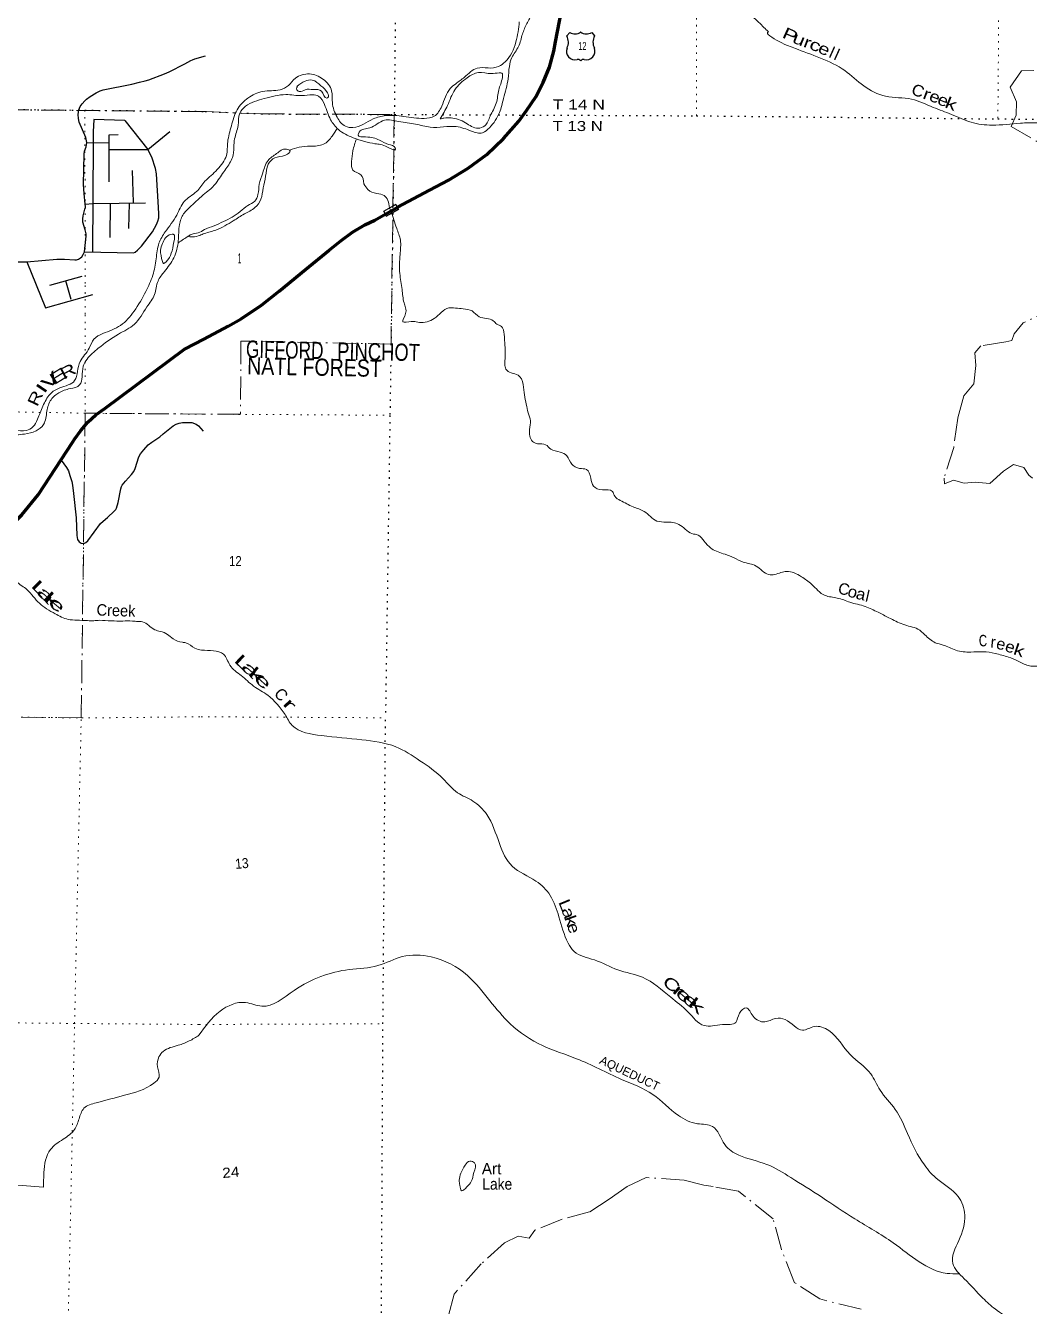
# Model space of a CAD drawing. Header units: feet. Extents: x -252658 to 9, y -366365 to -181930.
# Drawn here: x -160663 to -143143, y -330420 to -308076 of the extents above; entities that cross this region are included whole.
import ezdxf
from ezdxf.enums import TextEntityAlignment as Align

# ---------------------------------------------------------------- set-up
doc = ezdxf.new("R2010")
doc.units = ezdxf.units.FT
doc.header["$LTSCALE"] = 80
doc.linetypes.add('DOT_DASHED', pattern=[7.7, 5, -1.2, 0.3, -1.2])
doc.linetypes.add('DOTTED', pattern=[1.5, 0.3, -1.2])
for name, color, linetype, lineweight in [('16', 7, 'Continuous', 25), ('20', 7, 'Continuous', 70), ('29', 7, 'Continuous', 25), ('39', 7, 'Continuous', 13), ('44', 7, 'DOT_DASHED', 13), ('57', 7, 'Continuous', 13), ('6', 7, 'DOTTED', 25), ('7', 7, 'DOTTED', 13)]:
    doc.layers.add(name, color=color, linetype=linetype, lineweight=lineweight)
doc.layers.add('41', color=7, linetype='Continuous')

msp = doc.modelspace()

# ---------------------------------------------------------------- linework, layer by layer
at = {"layer": '16'}
for p, q in [((-151217.89, -308255.68), (-151166.58, -308196.92)), ((-150974.82, -308190.95), (-150975.1, -308191.15)), ((-150782.73, -308196.83), (-150731.34, -308255.68))]:
    msp.add_line(p, q, dxfattribs=at)
for centre, radius, start, end in [((-151410.87, -308366.31), 222.05, 332.97043, 29.75871), ((-151075.5, -308039.26), 182.07, 239.97227, 303.45418), ((-150873.72, -308039.76), 181.52, 236.33975, 300.08743), ((-150873.73, -308039.26), 182.07, 236.54582, 236.59441), ((-150538.37, -308366.31), 222.05, 150.24129, 207.02957), ((-151071.68, -308521.21), 151.42, 159.09177, 283.81923), ((-150877.56, -308521.21), 151.42, 256.18077, 20.90823)]:
    msp.add_arc(centre, radius, start, end, dxfattribs=at)
for centre, major_axis, start_param, end_param in [((-151016.34, -308720.03), (-19.56, 51.67), 4.95877769, 6.28318531), ((-150932.89, -308720.03), (19.56, 51.67), 0, 1.32637542)]:
    msp.add_ellipse(centre, major_axis=major_axis, ratio=0.929097, start_param=start_param, end_param=end_param, dxfattribs=at)
at = {"layer": '20'}
for points in [[(-157553.68, -313548.48), (-157127.74, -313317.17), (-156902.5, -313189.79), (-156543.22, -312955.13), (-156238.33, -312709.23), (-155777.21, -312328.07), (-155364.45, -311994.85), (-155163.1, -311831.22), (-154959.17, -311679.82), (-154740.54, -311550.58), (-154567.69, -311468.76), (-154169.47, -311243.05), (-153614.54, -310949.44), (-153282.75, -310770.38), (-152937.31, -310563.57), (-152615.38, -310321.78), (-152320.49, -310047.67), (-152055.87, -309744.24), (-151919.1, -309558.56), (-151760.19, -309320.09), (-151627.07, -309066.32), (-151521.21, -308800.02), (-151443.77, -308524.11), (-151411.87, -308358.72), (-151181.34, -307147.52)], [(-165166, -320028.55), (-165117.15, -319968.32), (-164328.25, -319296.3), (-161501.44, -317274.1), (-161052.82, -316928.35), (-160729.72, -316612.47), (-160441.41, -316264.55), (-159839.78, -315339.33), (-159809.49, -315290.39), (-159699.33, -315136.88), (-159573.72, -314995.73), (-159434.04, -314868.49), (-159281.83, -314756.54), (-157889.88, -313722.3), (-157553.68, -313548.48)]]:
    msp.add_lwpolyline(points, dxfattribs=at)
at = {"layer": '29'}
for p, q in [((-158930.03, -309733), (-159473.2, -309714.78)), ((-158930.03, -309733), (-158527.4, -310235.52)), ((-159591.31, -310117.03), (-159210.12, -310118.57)), ((-158780.22, -311162.15), (-158795.69, -310601.09)), ((-159185.24, -311174.56), (-159189.97, -311773.59)), ((-158852.48, -311171.55), (-158866.48, -311612.61)), ((-159634.43, -312024.19), (-158780.24, -312039.72)), ((-159682.22, -312454.82), (-160248.24, -312610.82)), ((-159866.48, -312854.79), (-159961.2, -312527.83))]:
    msp.add_line(p, q, dxfattribs=at)
for points in [[(-158159.44, -308879.53), (-157885.1, -308745.47), (-157778.54, -308684.24), (-157750.05, -308670.51), (-157711.01, -308655.73), (-157521.08, -308600.84)], [(-159591.31, -310117.03), (-159611.31, -310030.22), (-159725.26, -309759.97), (-159741.61, -309696.63), (-159744.26, -309629.06), (-159732.12, -309543.56), (-159708.38, -309489.71), (-159676.71, -309440.1), (-159630.3, -309386.26), (-159630.3, -309386.26), (-159600.76, -309360.92), (-159534.27, -309312.37), (-159429.83, -309249.02), (-159362.28, -309215.24), (-159309.54, -309198.35), (-158807.3, -309094.89), (-158674.35, -309065.33), (-158575.68, -309041.06), (-158511.86, -309020.99), (-158239.63, -308915.43), (-158159.44, -308879.53)], [(-159473.2, -309714.78), (-159486.2, -309927.11), (-159481.06, -310117.47), (-159497.84, -312026.8)], [(-159620.83, -311193.05), (-159642.97, -311005.67), (-159653.52, -310847.32), (-159640.86, -310317.37), (-159632.42, -310266.7), (-159607.09, -310188.58), (-159591.31, -310117.03)], [(-159049.98, -309983.77), (-159209.83, -309984.33), (-159211.57, -310801.77)], [(-159210.37, -310238.83), (-158527.4, -310235.52), (-158147.1, -309924.5)], [(-158780.24, -312039.72), (-158750.32, -312029.68), (-158710.22, -311995.9), (-158639.53, -311922), (-158449.61, -311672.86), (-158376.8, -311544.07), (-158353.58, -311487.06), (-158339.88, -311427.95), (-158336.7, -311360.38), (-158344.1, -311250.59), (-158379.97, -310661.52), (-158394.74, -310566.51), (-158458.05, -310372.27), (-158527.4, -310235.52)], [(-159634.43, -312024.19), (-159603.93, -311747.82), (-159605.51, -311706.64), (-159622.39, -311641.19), (-159662.49, -311503.96), (-159664.6, -311483.89), (-159664.6, -311449.06), (-159658.26, -311392.05), (-159630.83, -311278.04), (-159618.7, -311248.48), (-159616.06, -311233.7), (-159620.83, -311193.05)], [(-159620.83, -311193.05), (-159489.93, -311177.32), (-158571.77, -311169.01)], [(-160643.25, -312194.49), (-160119.35, -312150.03), (-159984.3, -312152.14), (-159802.82, -312162.7), (-159775.38, -312160.59), (-159737.4, -312150.03), (-159703.64, -312128.92), (-159682.53, -312109.91), (-159657.21, -312069.8), (-159634.43, -312024.19)], [(-160862.17, -312196.48), (-160643.25, -312194.49)], [(-160643.25, -312194.49), (-160314.16, -312997.24), (-159491.21, -312768.15)], [(-160039.71, -315659.09), (-159947.89, -315782.64), (-159915.18, -315845.98), (-159889.86, -315921.99), (-159858.2, -316027.56), (-159842.38, -316090.9), (-159825.5, -316238.7), (-159779.07, -316665.19), (-159770.63, -316969.23), (-159757.96, -317041.02), (-159728.42, -317083.24), (-159692.54, -317104.37), (-159648.23, -317108.58), (-159610.24, -317093.81), (-159576.48, -317066.35), (-159352.79, -316762.32), (-159310.58, -316720.1), (-159230.4, -316656.75), (-159116.44, -316546.96), (-159089, -316515.29), (-159076.34, -316492.07), (-159048.91, -316394.94), (-159002.49, -316158.46), (-158989.82, -316118.36), (-158975.05, -316093.02), (-158918.08, -316023.34), (-158812.56, -315905.1), (-158775.62, -315854.44), (-158749.25, -315799.53), (-158685.95, -315596.84), (-158656.39, -315546.18), (-158601.53, -315478.6), (-158521.33, -315392.05), (-158462.26, -315343.48), (-158318.76, -315250.58), (-158259.67, -315199.9), (-158086.63, -315060.55), (-158034.91, -315031.02), (-157984.26, -315012.01), (-157925.17, -315001.46), (-157854.5, -314997.21), (-157760.57, -315001.46), (-157685.67, -315026.77), (-157642.4, -315060.57), (-157564.69, -315148.65)]]:
    msp.add_lwpolyline(points, dxfattribs=at)
at = {"layer": '39'}
msp.add_lwpolyline([(-165858.74, -327676.44), (-165232.52, -327791.29), (-164448.31, -328017.82), (-160348.84, -328337.08)], dxfattribs=at)
for points in [[(-150536.4, -305783.96), (-150715.21, -305745.91), (-150904.09, -305667.63), (-151048.72, -305687.88), (-151193.3, -305766.47), (-151303.68, -305935.54), (-151424.09, -306136.8), (-151502.35, -306267.63), (-151612.75, -306404.51), (-151628.72, -306553.38), (-151761.21, -306702.36), (-151857.51, -306903.6), (-151861.34, -307199.3), (-151869.26, -307386.38), (-151804.83, -307605.58), (-151726.37, -307788.55), (-151806.67, -307879.15), (-151915.04, -308040.17), (-151991.26, -308223.29), (-152059.43, -308440.6), (-152175.82, -308633.81), (-152219.91, -308790.75), (-152241.87, -309001.99), (-152322.01, -309346.03), (-152392.16, -309593.52), (-152564.75, -309857.19), (-152687.24, -309945.81), (-152882.12, -309915.82), (-153145.32, -309837.61), (-153370.31, -309843.86), (-153601.33, -309848.1), (-153856.49, -309794.02), (-154149.81, -309748.03), (-154400.93, -309726.14), (-154655.97, -309859.14), (-154840.74, -309933.74), (-154858.78, -309988.07), (-154728.19, -310018.12), (-154487.09, -310074.22), (-154326.33, -310148.49), (-154213.8, -310206.72), (-154207.76, -310232.87), (-154344.38, -310194.77), (-154565.39, -310136.65), (-154943.12, -310032.4), (-155204.37, -309887.81), (-155339.07, -309716.96), (-155445.71, -309453.55), (-155548.25, -309306.8), (-155654.73, -309284.77), (-155841.55, -309297.02), (-156118.78, -309279.17), (-156496.4, -309349.93), (-156823.76, -309480.98), (-156924.12, -309605.79), (-156954.12, -309817.03), (-157014.24, -310048.41), (-157028.21, -310199.29), (-157054.21, -310376.33), (-157166.58, -310573.56), (-157319.11, -310794.97), (-157427.51, -310921.8), (-157536.5, -311002.36)], [(-148170.48, -307704.92), (-148052.95, -307846.19), (-147919.99, -307968.47), (-147819.08, -308063.44), (-147735.98, -308147.73), (-147695.61, -308183.35)], [(-157535, -310790.32), (-157317.24, -310585.77), (-157158.69, -310340.22), (-157134.74, -310102.84), (-157070.63, -309825.19), (-156970.37, -309545.49), (-156781.66, -309340.14), (-156522.6, -309223.23), (-156221.29, -309194.78), (-156076.7, -309120.22), (-155952.23, -308993.38), (-155707.2, -308918.72), (-155472.1, -309009.02), (-155321.31, -309214.06), (-155307.12, -309421.23), (-155226.6, -309672.6), (-155081.86, -309831.38), (-154949.26, -309853.38), (-154593.79, -309704.19), (-154378.88, -309645.66), (-154063.48, -309661.46), (-153705.89, -309695.32), (-153529.13, -309656.93), (-153400.67, -309483.82), (-153250.21, -309173.91), (-153153.84, -309089.33), (-153003.24, -308976.55), (-152780.36, -308817.43), (-152591.53, -308815.24), (-152406.73, -308788.92), (-152294.29, -308710.36), (-152103.67, -308360.18), (-152045.64, -308008.11)], [(-142799.07, -309788.59), (-143007.57, -309773.55), (-143298.39, -309778.19), (-143791.92, -309811.97), (-144160.69, -309762.05), (-144502.97, -309623.93), (-144821.25, -309502), (-145199.6, -309359.7), (-145652.61, -309309.37), (-146034.77, -309126.92), (-146364.39, -308860.41), (-146788.5, -308643.64), (-147224.9, -308476.98), (-147513.08, -308351.17), (-147696.78, -308185.71), (-147694.29, -308185.1)], [(-153426.65, -309705.12), (-153298.23, -309467.64), (-153171.85, -309193.95), (-152955.03, -308986.56), (-152758.22, -308893.84), (-152537.23, -308913.75), (-152394.61, -308899.54), (-152350.41, -308905.53), (-152340.32, -308979.95), (-152404.47, -309197.26), (-152448.51, -309430.63), (-152554.84, -309658.04), (-152649.15, -309825.08), (-152765.63, -309867.43), (-152984.66, -309771.08), (-153237.83, -309684.82), (-153360.37, -309688.96), (-153426.65, -309705.12)], [(-155926.02, -309138.19), (-155785.46, -309043.51), (-155658.92, -309027.3), (-155508.19, -309123.71), (-155395.61, -309250.34), (-155387.53, -309332.8), (-155405.6, -309338.85), (-155498.08, -309220.26), (-155638.72, -309190.22), (-155783.36, -309194.38), (-155887.8, -309226.66), (-155932.02, -309178.42), (-155917.99, -309138.18)], [(-155226.47, -309870.38), (-155310.76, -310002.57), (-155463.34, -310145.53), (-155694.34, -310179.94), (-155889.19, -310198.23), (-156051.87, -310248.67)], [(-154757.15, -310837.63), (-154814.53, -310678.8), (-154948.52, -310599.88), (-154973.86, -310449.23), (-154950.87, -310258.67), (-154887.79, -310049.71)], [(-157540.87, -311632.94), (-157208.18, -311494.88), (-156917.01, -311319.61), (-156786.5, -311214.89), (-156664.01, -311138.33), (-156607.83, -311023.63), (-156583.84, -310842.57), (-156523.7, -310645.38), (-156431.43, -310430.06), (-156282.85, -310309.23), (-156108.13, -310230.62), (-156047.85, -310260.73), (-156124.14, -310333.22), (-156312.94, -310381.67), (-156427.37, -310494.42), (-156473.44, -310701.66), (-156515.5, -310908.88), (-156557.56, -311106.05), (-156659.92, -311250.98), (-156844.66, -311361.78), (-157037.43, -311480.64), (-157340.67, -311641.85), (-157541.22, -311701.16)], [(-157535, -310790.32), (-157680.04, -310971.24), (-157892.74, -311144.46), (-158025.01, -311381.88), (-158225.51, -311673.69), (-158335.73, -311872.88), (-158383.6, -312144.33), (-158443.49, -312431.89), (-158563.66, -312713.51), (-158770.11, -313057.59), (-159004.81, -313305.23), (-159315.97, -313448.47), (-159470.51, -313547.23), (-159552.67, -313704.16), (-159709.05, -313937.6), (-159757.04, -314110.55), (-159807.05, -314269.44), (-160066.01, -314394.5), (-160234.59, -314505.34), (-160360.87, -314714.6), (-160454.99, -314943.92), (-160535.17, -315076.72), (-160649.58, -315137.22), (-160850.46, -315131.52), (-161043.29, -315129.83), (-161242.05, -315204.54), (-161850.49, -315338.22), (-162272.2, -315421.34), (-162764.1, -315591.01), (-162928.78, -315617.41), (-163081.41, -315633.75), (-163296.24, -315710.49), (-163484.99, -315759.05), (-163806.39, -315743.5), (-164141.76, -315798.33), (-164394.73, -315897.25), (-164497.01, -316020.04), (-164579.12, -316213.15), (-164536.65, -316444.25), (-164361.57, -316703.27), (-164279.13, -316777.51), (-164236.84, -316863.88), (-164226.56, -317050.81), (-164280.57, -317227.79), (-164503.34, -317374.9), (-164507.36, -317376.92), (-164641.82, -317465.59), (-164820.44, -317586.5), (-165065.35, -317699.47), (-165213.87, -317792.19), (-165396.48, -317931.19), (-165635.37, -318042.15), (-165805.89, -318215.31), (-165819.91, -318243.47), (-166008.48, -318434.75), (-166207.05, -318662.23), (-166228.9, -318855.24), (-166105.98, -319170.64), (-166001.28, -319367.46), (-165890.61, -319526.08), (-165765.87, -319688.7), (-165675.28, -319847.35), (-165677.19, -319921.73), (-165739.66, -320023.9)], [(-157536.5, -311002.36), (-157774.13, -311222.66), (-157904.52, -311359.57), (-157976.6, -311546.64), (-157998.33, -311832.12), (-158074.29, -312125.73), (-158240.7, -312367.22), (-158350.97, -312532.24), (-158412.95, -312765.52), (-158545.24, -312982.84), (-158763.8, -313284.73), (-159042.78, -313458.07), (-159393.98, -313705.9), (-159590.59, -313895.19), (-159656.72, -314019.93), (-159676.58, -314200.87), (-159720.58, -314345.68), (-159885.21, -314408.27), (-160079.96, -314480.96), (-160218.4, -314601.8), (-160290.46, -314802.93), (-160348.42, -315032.19), (-160480.85, -315146.99), (-160681.64, -315201.6), (-160958.8, -315230.2), (-161121.46, -315262.63), (-161454.76, -315365.7), (-161677.63, -315434.42), (-161848.28, -315497.02), (-162264.04, -315519.82), (-162605.39, -315618.89), (-162818.18, -315715.73), (-163051.07, -315800.54), (-163384.39, -315889.54), (-163675.66, -315879.97), (-163968.98, -315828.2), (-164127.63, -315856.6), (-164306.26, -315963.44), (-164490.8, -316168.78), (-164514.63, -316385.92), (-164355.7, -316580.64), (-164142.48, -316821.51), (-164110.13, -316992.32), (-164176.13, -317215.56), (-164296.47, -317358.48), (-164515.24, -317493.52), (-164641.71, -317554.04), (-164794.2, -317684.95), (-165121.39, -317858.37), (-165410.34, -318090.02), (-165665.21, -318273.37), (-165763.44, -318428.32), (-165873.59, -318681.78), (-166021.8, -319025.77), (-165983.5, -319130.23), (-165798.33, -319429.44), (-165671.62, -319565.92), (-165560.9, -319758.71), (-165530.58, -319905.41), (-165538.55, -319957.68), (-165554.39, -320025.95)], [(-154308.63, -311252.02), (-154405.16, -311040.02), (-154533.34, -311005.29), (-154689.44, -310936.3), (-154757.15, -310837.63)], [(-142984.58, -319250.13), (-143164.02, -319240.3), (-143350.12, -319155.12), (-143506.26, -319094.16), (-143738.58, -319028.83), (-143953.03, -318999.71), (-144165.64, -319004.72), (-144428.2, -318971.36), (-144650.38, -318881.99), (-144788.56, -318841.19), (-144966.39, -318703.86), (-145088.24, -318604.93), (-145216.38, -318560.17), (-145352.56, -318519.38), (-145594.67, -318405.83), (-145784.73, -318310.59), (-146008.86, -318209.17), (-146275.23, -318135.65), (-146495.49, -318062.34), (-146709.86, -318017.17), (-146945.56, -317821.36), (-147123.41, -317690.05), (-147379.66, -317596.51), (-147480.04, -317618.11), (-147694.8, -317653.21), (-147912.68, -317503.65), (-148140.97, -317434.32), (-148297.04, -317359.32), (-148455.18, -317298.35), (-148687.35, -317202.92), (-148817.07, -317071.84), (-148926.86, -316964.94), (-149033.02, -316938.34), (-149262.87, -316776.68), (-149364.99, -316744.08), (-149479.27, -316737.52), (-149643.64, -316718.67), (-149867.44, -316551.02), (-150059.58, -316471.83), (-150283.65, -316358.36), (-150379.57, -316287.66), (-150421.26, -316201.16), (-150595.61, -316174.23), (-150753.73, -316109.25), (-150799.19, -315970.55), (-150874.65, -315817.65), (-150992.9, -315801.03), (-151130.9, -315724.1), (-151218.46, -315583.19), (-151332.45, -315516.41), (-151494.65, -315465.47), (-151586.52, -315386.75), (-151730.83, -315370.01), (-151814.87, -315329.47), (-151865.99, -315120.49), (-151851.21, -314968.02), (-151890.65, -314829.34), (-151924.03, -314682.66), (-151955.32, -314519.94), (-151980.49, -314335.16), (-152065.94, -314172.18), (-152186.09, -314135.48), (-152280.01, -314066.8), (-152297.65, -313982.41), (-152290.65, -313779.73), (-152296.07, -313657.27), (-152311.15, -313460.5), (-152358.62, -313323.79), (-152436.65, -313285.29), (-152500.53, -313224.77), (-152744.86, -313155.37), (-152870.72, -313054.41), (-153024.97, -313017.55), (-153157.26, -313002.87), (-153309.72, -313010.18), (-153438.55, -313107.91), (-153563.37, -313205.67), (-153818.29, -313250.62), (-153930.53, -313236.03), (-154076.97, -313243.37), (-154030.15, -313101.08), (-154057.29, -312910.28), (-154092.27, -312679.3), (-154131.01, -312398.12), (-154127.41, -312070.98), (-154122.15, -311816.1), (-154185.34, -311613.09), (-154287.12, -311311.75), (-154308.63, -311252.02)], [(-157540.87, -311632.94), (-157649.01, -311688.82), (-157773.51, -311721.18), (-157817.66, -311751.41), (-157755.38, -311763.37), (-157620.83, -311735), (-157541.22, -311701.16)], [(-158275.08, -312188.38), (-158305.45, -311991.43), (-158273.46, -311876.8), (-158131.05, -311717.76), (-158084.85, -311715.67), (-158072.63, -311848.32), (-158120.59, -312047.41), (-158212.79, -312200.33), (-158256.95, -312224.53), (-158275.08, -312188.38)], [(-157998.29, -311864.28), (-157903.96, -311803.82), (-157822.97, -311747.4)], [(-161441.82, -317163.18), (-161332.19, -317296.8), (-161264.53, -317405.27), (-161172.67, -317483.78), (-161086.6, -317512.18), (-160982.56, -317554.67), (-160876.82, -317665.29), (-160821.16, -317767.7), (-160731.32, -317848.21), (-160639.41, -317914.69), (-160529.71, -318035.35), (-160420, -318154), (-160296.16, -318250.67), (-160146.21, -318337.43), (-159920.13, -318434.52), (-159765.84, -318449.16), (-159583.45, -318455.91), (-159471.2, -318458.37), (-159373.72, -318448.97)], [(-159373.72, -318448.97), (-158966.28, -318463.19), (-158798.92, -318463.19), (-158704.33, -318470.47), (-158624.29, -318477.75), (-158405.99, -318616.09), (-158311.4, -318645.21), (-158187.69, -318696.18), (-158085.82, -318776.27), (-157925.74, -318834.52), (-157867.53, -318841.8), (-157707.44, -318936.45), (-157591.09, -318971.78)], [(-157591.09, -318971.78), (-157384.69, -318984.7), (-157209.1, -319040.6), (-157097.35, -319232.28), (-156897.81, -319415.97), (-156682.31, -319599.66), (-156434.88, -319759.38), (-156132.86, -320091.8)], [(-156132.86, -320091.8), (-156008.95, -320285.38), (-155498.05, -320460.81), (-154795.34, -320535.35), (-154201.57, -320657.2), (-153779.71, -320900.22), (-153376.56, -321213.46), (-153123.52, -321459.02), (-152855.53, -321604.16), (-152612.45, -321839.57), (-152393.87, -322342.25), (-152170.34, -322740.39), (-151754.65, -322999.45), (-151507.68, -323248.98), (-151354.26, -323622.37), (-151193.58, -324082.31), (-151090.38, -324228.01), (-150736, -324375.92), (-150325.58, -324550.46), (-149898.65, -324676.88), (-149401.38, -325027.15), (-149104.19, -325279.13), (-148820.98, -325520.93), (-148499.28, -325503.64), (-148267.83, -325465.45), (-148202.09, -325305.14), (-148086.72, -325213.64), (-147965.42, -325357.49), (-147763.32, -325455.8), (-147571.88, -325397.14), (-147403.24, -325416.72), (-147101.43, -325600.37), (-146897.89, -325537.8), (-146645.29, -325606.38), (-146271.22, -326025.95), (-145910.51, -326364.97), (-145750.23, -326645.91), (-145483.96, -326984.1), (-145268.68, -327406.3), (-144976.13, -327951.86), (-144741.27, -328207.32), (-144388.18, -328500.01), (-144272.53, -328826.82), (-144374.95, -329268.36), (-144481.05, -329671.66), (-144280.44, -329936.87), (-143953.9, -330277.59), (-143740.54, -330464.48), (-143432.91, -330672.31)], [(-157637.18, -325690.77), (-157267.32, -325269.87), (-156821.84, -325118.93), (-156539.05, -325183.75), (-155975.91, -324909.15), (-155014.04, -324543.52), (-154513.01, -324473.51), (-154089.59, -324318.35), (-153585.19, -324320.76), (-152949.05, -324648.11), (-152559.08, -325087.94), (-152202.94, -325489.26), (-151641.62, -325868.24), (-151046.81, -326098.7), (-150260.24, -326459.55), (-149713.97, -326723.77), (-149269.08, -327089.67), (-148936.76, -327233.36), (-148673.92, -327279.91), (-148457.7, -327597.54), (-148216.19, -327782.67), (-147727.25, -327941.81), (-147305.28, -328172.76), (-146771.73, -328511.28), (-146190.33, -328892.45), (-145518.84, -329312.63), (-144581.06, -329843.73), (-144373.46, -329852.2)], [(-160348.84, -328337.08), (-160343.09, -328083.69), (-160229.82, -327684.19), (-160007.52, -327502.66), (-159809.43, -327335.04), (-159729.78, -327148.52), (-159644.12, -326964.05), (-159428.42, -326866.94), (-158935.18, -326737.52), (-158423.28, -326525.75), (-158334.13, -326419.75), (-158361.03, -326238.54), (-158335.75, -326067.75), (-158260.73, -325971.71), (-157998.75, -325864.86), (-157805.31, -325789.73), (-157637.18, -325690.77)], [(-153068.26, -328094.06), (-152992.69, -327957.97), (-152907.65, -327886.32), (-152827.52, -327915.17), (-152837.06, -328084.02), (-152884.68, -328240.47), (-152963.92, -328336.31), (-153052.93, -328401.89), (-153084.24, -328307.09), (-153093.51, -328220.54), (-153068.26, -328094.06)]]:
    msp.add_spline(points, degree=3, dxfattribs=at)
at = {"layer": '44'}
for points in [[(-142452.13, -308854.08), (-143283.5, -308863.04), (-143478.9, -309151.02), (-143370.79, -309405.41), (-143374.95, -309640.72), (-143461.06, -309835.11), (-142979.71, -310114.82)], [(-157526.49, -309575.56), (-162120.67, -309532.97), (-162112.9, -312093.18), (-164987.14, -312064.05), (-164956.86, -314741.65), (-170267.03, -314722.24)], [(-157526.49, -309575.56), (-156545.54, -309616.24), (-154227.8, -309625.85), (-154284.48, -313631.49), (-156904.42, -313579.88), (-156911.13, -314855.48), (-157562.66, -314854.62)], [(-142654.54, -312980.06), (-143253.47, -313260.56), (-143409.82, -313450.32), (-143447.02, -313566.67), (-143555.7, -313593.9), (-143992.08, -313664.58), (-144097.57, -313782.36), (-144077.51, -314003.8), (-144114.6, -314327.34), (-144289.17, -314533.04), (-144393.17, -314926.41), (-144464.08, -315434.72), (-144629.6, -315968.38), (-144626.51, -316068.98), (-144467.28, -316003.97), (-144281.06, -316059.88), (-144088.12, -316041.42), (-143831.33, -316065.75), (-143592.38, -315846.53), (-143418.66, -315733.36), (-143240.41, -315783.17), (-143155.33, -315920.69), (-143087.52, -315971.56)], [(-157562.66, -314854.62), (-159622.99, -314837.31), (-159690.7, -320067.35)], [(-159690.7, -320067.35), (-159695.26, -320152.19), (-163674.81, -320099.6), (-163788.55, -326731.48), (-166423.95, -326728.81), (-166452.61, -330839.83), (-167740.76, -330794.48), (-167699.67, -333396.82), (-170350.54, -333348.76), (-170357.56, -336020.78), (-173047.84, -335971.5), (-172872.05, -338580.21), (-175523.43, -338553.09), (-175358.52, -341185.34), (-175515.42, -341206.38), (-175540.2, -343237.45), (-178264.6, -343206.28), (-178274.37, -343850.16), (-180920.38, -343832.15)], [(-146079.26, -330469.18), (-146798.9, -330290.1), (-147241.06, -330006.44), (-147472, -329425.09), (-147616.52, -328894.03), (-148219.42, -328407.2), (-148661.67, -328330.73), (-148826.52, -328306.58), (-149166.23, -328216.03), (-149829.64, -328171.73), (-150161.42, -328326.6), (-150479.15, -328551.87), (-150819, -328771.11), (-151297.53, -328897.8), (-151772.06, -329088.87), (-151876.66, -329227.66), (-152063.61, -329193.45), (-152304.91, -329312.11), (-152713.17, -329680.2), (-153183.83, -330207.19), (-153282.5, -330577.31)]]:
    msp.add_lwpolyline(points, dxfattribs=at)
at = {"layer": '57'}
for points in [[(-154417.68, -311312.35), (-154198.78, -311191.58), (-154148.06, -311283.52), (-154366.95, -311404.28)], [(-154201.92, -311202.44), (-154406.8, -311315.48), (-154363.8, -311393.41), (-154158.92, -311280.37)]]:
    msp.add_lwpolyline(points, close=True, dxfattribs=at)
at = {"layer": '6'}
for p, q in [((-154186.7, -305266.82), (-154228.02, -309649.05)), ((-157526.47, -309572.23), (-156994.1, -309596.42)), ((-156918.43, -309599.76), (-156545.54, -309616.24)), ((-156545.54, -309616.24), (-155380.91, -309621.07)), ((-153688.31, -309628.21), (-153495.85, -309629.05)), ((-154229.37, -309734.68), (-154236, -310194.75)), ((-154236.44, -310225.31), (-154250.86, -311224.48)), ((-154252.59, -311344.31), (-154286.14, -313670.59))]:
    msp.add_line(p, q, dxfattribs=at)
for points in [[(-181171.93, -309415.6), (-180939.39, -309417.81), (-175629.67, -309440.51), (-170331.2, -309482.64), (-165017.01, -309498.07), (-159626.81, -309551.88), (-157526.47, -309572.23)], [(-155249.45, -309621.61), (-154227.8, -309625.85), (-153688.31, -309628.21)], [(-153385.78, -309629.53), (-153162.26, -309630.51), (-152542.25, -309633.22)], [(-152407.6, -309633.82), (-148953.36, -309648.93), (-143693.12, -309704.06), (-138396.69, -309739.28), (-133685.12, -309777.73)], [(-154290.86, -313997.72), (-154303.53, -314876.07), (-154381.11, -320103.75)], [(-157744.7, -341321.74), (-154523.61, -341402.7), (-154492.3, -336099.75), (-154452.72, -330770.73), (-154425.63, -325489.87), (-154381.11, -320103.75)]]:
    msp.add_lwpolyline(points, dxfattribs=at)
at = {"layer": '7'}
for p, q in [((-159624.23, -313121.43), (-159623.74, -313800.85)), ((-160405.69, -314823.27), (-161896.09, -314796.55)), ((-157546.37, -314854.62), (-154303.49, -314873.36)), ((-157598.98, -320133.77), (-154381.65, -320151.66)), ((-157635.9, -325501.47), (-154425.63, -325489.87))]:
    msp.add_line(p, q, dxfattribs=at)
for points in [[(-143540.14, -286206.78), (-143535.71, -288521.87), (-143587.5, -293798.29), (-143625.4, -299104.88), (-143651.16, -304387.45), (-143693.12, -309704.06)], [(-148953.36, -309648.93), (-148949.59, -304350.2), (-148934.39, -302597.17)], [(-159626.81, -309551.88), (-159624.6, -312608.56), (-159624.23, -313121.43)], [(-159623.63, -313941.55), (-159622.99, -314837.31), (-159690.7, -320067.35)], [(-157562.66, -314854.62), (-159622.99, -314837.31), (-160294.62, -314825.27)], [(-165643.69, -320077.08), (-164941.78, -320081.71), (-159683.27, -320154.46), (-157598.98, -320133.77)], [(-159931.63, -330953.77), (-159919.19, -330729.67), (-159807.86, -325483.8), (-159690.7, -320067.35)], [(-157635.9, -325501.47), (-159807.86, -325483.8), (-165089.34, -325435.06), (-170348.8, -325388.75), (-171608.81, -325390.17)]]:
    msp.add_lwpolyline(points, dxfattribs=at)

# ---------------------------------------------------------------- texts
at = {"layer": '16', "width": 0.6}
msp.add_text('12', height=140, dxfattribs=at).set_placement((-150944.93, -308501.46), align=Align.CENTER)
at = {"layer": '41'}
for s, rotation, width, p in [('P', 335.587, 1.45, (-147356.57, -308330.03)), ('u', 337.248, 1.4, (-147200.81, -308402.51)), ('r', 339.218, 1.35, (-147046.97, -308461.33)), ('c', 338.978, 1.4, (-146914.21, -308509.74)), ('e', 336.436, 1.3, (-146762.6, -308574.91)), ('l', 335.753, 1.05, (-146629.81, -308634.88)), ('l', 335.612, 1.05, (-146542.84, -308672.16)), ('C', 339.533, 1.1, (-145121.4, -309303.5)), ('r', 339.244, 1.35, (-144964.08, -309362.44)), ('e', 339.051, 1.2, (-144827.26, -309410.2)), ('e', 339.026, 1.2, (-144683.23, -309470.18)), ('k', 337.863, 1.45, (-144546.4, -309531.83)), ('V', 40.522, 1.75, (-160167.68, -314339.25)), ('E', 31.775, 1.7, (-160041.55, -314274.32)), ('R', 27.842, 1.4, (-159876.09, -314192.48)), ('I', 55.949, 1.85, (-160299.62, -314457.39)), ('R', 64.665, 1.35, (-160404.02, -314618.8)), ('L', 314.641, 2.1, (-160476.8, -317966.34)), ('a', 316.674, 2.05, (-160377.5, -318077.92)), ('k', 316.455, 2.2, (-160273.48, -318172.56)), ('e', 319.852, 1.85, (-160178.5, -318251.65)), ('C', 1.699, 0.75, (-143950.28, -318905.29)), ('e', 346.064, 1.05, (-143661.43, -318959.03)), ('L', 316.777, 2.05, (-156933.21, -319263.62)), ('e', 343.263, 1.1, (-143505.83, -319008.49)), ('k', 341.056, 1.35, (-143353.81, -319067.14)), ('a', 317.958, 2, (-156808.01, -319382.65)), ('k', 319.972, 2.05, (-156688.89, -319480.21)), ('e', 317.941, 1.9, (-156584.82, -319585.68)), ('r', 312.256, 2.15, (-156126.28, -319981.06)), ('L', 292.124, 1.3, (-151331.59, -323454.36)), ('a', 290.506, 1.3, (-151281.55, -323588.41)), ('k', 289.133, 1.35, (-151234.42, -323723.73)), ('e', 289.133, 1.2, (-151190.02, -323851.7)), ('C', 323.149, 1.5, (-149449.17, -324881.72)), ('r', 320.568, 2, (-149325.22, -324986.21)), ('e', 319.727, 1.85, (-149232.33, -325068.42)), ('e', 319.685, 1.85, (-149119.56, -325161.17)), ('k', 319.685, 2.1, (-149016.31, -325248.78))]:
    msp.add_text(s, height=200, rotation=rotation, dxfattribs=dict(at, width=width)).set_placement(p, align=Align.CENTER)
for s, height, rotation, p in [('C', 200, 345.608, (-146497.69, -317977.3)), ('l', 200, 347.274, (-146017.59, -318118.59)), ('AQUEDUCT', 150, 334.547, (-150659.79, -326176.83))]:
    msp.add_text(s, height=height, rotation=rotation, dxfattribs=at).set_placement(p)
for s, rotation, width, p in [('o', 343.53, 1.1, (-146333.19, -318026.99)), ('a', 347.284, 1.1, (-146184.23, -318071.12)), ('Creek', 358.001, 0.95, (-159426.49, -318366.24))]:
    msp.add_text(s, height=200, rotation=rotation, dxfattribs=dict(at, width=width)).set_placement(p)
for s, rotation, p in [('r', 354.582, (-143784.7, -318927.36)), ('C', 312.256, (-156275.15, -319812.24))]:
    msp.add_text(s, height=200, rotation=rotation, dxfattribs=at).set_placement(p, align=Align.CENTER)
msp.add_text('Art', height=200, dxfattribs=at).set_placement((-152700.96, -328116.56))
at = {"layer": '41', "width": 0.9}
msp.add_text('Lake', height=200, dxfattribs=at).set_placement((-152691.57, -328384.27))
at = {"layer": '44'}
for s, width, p in [('GIFFORD', 0.75, (-156819.59, -313868.2)), ('PINCHOT', 0.8, (-155227.46, -313901.78)), ('NATL FOREST', 0.85, (-156797.77, -314159.68))]:
    msp.add_text(s, height=300, rotation=358.871, dxfattribs=dict(at, width=width)).set_placement(p)
at = {"layer": '6'}
for s, width, p in [('T 14 N', 1.3, (-151464.29, -309537.94)), ('T 13 N', 1.25, (-151465.88, -309912.94))]:
    msp.add_text(s, height=175, rotation=359.749, dxfattribs=dict(at, width=width)).set_placement(p)
at = {"layer": '7'}
for s, width, p in [('1', 0.4, (-156961.07, -312225.39)), ('12', 0.85, (-157112.56, -317504.88))]:
    msp.add_text(s, height=175, dxfattribs=dict(at, width=width)).set_placement(p)
for s, width, p in [('13', 0.9, (-156996.72, -322789.16)), ('24', 1.15, (-157222.03, -328180.76))]:
    msp.add_text(s, height=175, rotation=5, dxfattribs=dict(at, width=width)).set_placement(p)

doc.saveas('drawing.dxf')
